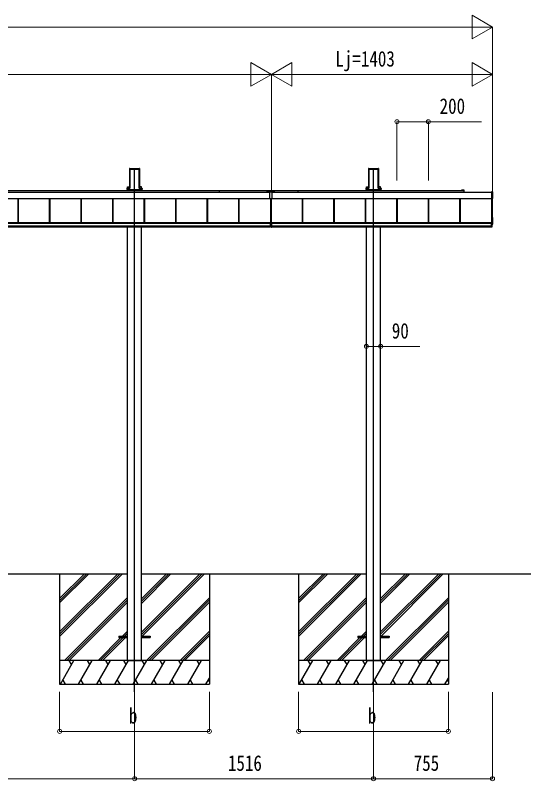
# Model space of a CAD drawing. Units: millimetres, scale not verified. Extents: x -12615 to 12615, y -8910 to 8910.
# Drawn here: x 16 to 3285, y -5868 to -1012 of the extents above; entities that cross this region are included whole.
import ezdxf
from ezdxf.enums import TextEntityAlignment as Align

# ---------------------------------------------------------------- set-up
doc = ezdxf.new("R2010")
doc.units = ezdxf.units.MM
doc.header["$LTSCALE"] = 50
for name, color, linetype in [('0-3_YKK_12', 2, 'Continuous'), ('0-4_YKK_13', 4, 'Continuous'), ('0-5_YKK_A1', 4, 'Continuous')]:
    doc.layers.add(name, color=color, linetype=linetype)
doc.layers.add('0-6_YKK_D', color=6, linetype='Continuous', lineweight=18)
doc.styles.add('ＭＳ ゴシック', font='')
doc.styles.get('ＭＳ ゴシック').set_extended_font_data('MS Gothic')

msp = doc.modelspace()

# ---------------------------------------------------------------- linework, layer by layer
at = {"layer": '0-3_YKK_12'}
for p, q in [((772.14, -5305), (772.14, -1984.97)), ((2288.14, -5305), (2288.14, -1984.97))]:
    msp.add_line(p, q, dxfattribs=at)
at = {"layer": '0-4_YKK_13'}
for p, q in [((1310.14, -2133.88), (1310.14, -2123.41)), ((1310.14, -2123.41), (1810.14, -2123.41)), ((1610.14, -2131.99), (1610.14, -2133.99)), ((1610.14, -2131.99), (1663.14, -2131.99)), ((1610.14, -2133.99), (1629.14, -2133.99)), ((1629.14, -2133.99), (1629.14, -2176.99)), ((1644.14, -2133.99), (1644.14, -2176.99)), ((1644.14, -2133.99), (1663.14, -2133.99)), ((1663.14, -2133.99), (1663.14, -2131.99)), ((1810.14, -2133.88), (1810.14, -2123.41)), ((1644.14, -2176.99), (1629.14, -2176.99))]:
    msp.add_line(p, q, dxfattribs=at)
at = {"layer": '0-5_YKK_A1'}
for p, q in [((740.89, -1990.32), (740.89, -2106.99)), ((741.25, -1984.47), (740.9, -1989.96)), ((741.69, -1984.93), (741.25, -1984.47)), ((741.75, -1984), (743.79, -1984)), ((741.75, -1984), (742.19, -1984.46)), ((741.77, -2100.94), (741.77, -1985.81)), ((742.27, -1985.49), (742.27, -2100.62)), ((744.1, -1984.33), (743.79, -1984)), ((744.1, -1984.33), (800.18, -1984.33)), ((744.64, -1987.47), (799.64, -1987.47)), ((744.64, -2108.82), (744.64, -1987.47)), ((800.18, -1984.33), (800.49, -1984)), ((800.49, -1984), (802.53, -1984)), ((802.02, -2100.62), (802.02, -1985.49)), ((802.09, -1984.46), (802.53, -1984)), ((802.51, -1985.81), (802.51, -2100.94)), ((803.03, -1984.47), (802.59, -1984.93)), ((803.03, -1984.47), (803.38, -1989.96)), ((803.39, -1990.32), (803.39, -2106.99)), ((2256.89, -1990.32), (2256.89, -2106.99)), ((2257.25, -1984.47), (2256.9, -1989.96)), ((2257.69, -1984.93), (2257.25, -1984.47)), ((2257.75, -1984), (2259.79, -1984)), ((2257.75, -1984), (2258.19, -1984.46)), ((2257.77, -2100.94), (2257.77, -1985.81)), ((2258.27, -1985.49), (2258.27, -2100.62)), ((2260.1, -1984.33), (2259.79, -1984)), ((2260.1, -1984.33), (2316.18, -1984.33)), ((2260.64, -1987.47), (2315.64, -1987.47)), ((2260.64, -2108.82), (2260.64, -1987.47)), ((2316.18, -1984.33), (2316.49, -1984)), ((2316.49, -1984), (2318.53, -1984)), ((2318.02, -2100.62), (2318.02, -1985.49)), ((2318.09, -1984.46), (2318.53, -1984)), ((2318.51, -1985.81), (2318.51, -2100.94)), ((2319.03, -1984.47), (2318.59, -1984.93)), ((2319.03, -1984.47), (2319.38, -1989.96)), ((2319.39, -1990.32), (2319.39, -2106.99)), ((-3363.36, -2133.88), (1610.14, -2133.88)), ((-3187.86, -2123.91), (1310.14, -2123.91)), ((724.27, -2117.74), (724.27, -2118.24)), ((724.27, -2118.24), (724.74, -2118.24)), ((724.74, -2117.74), (724.74, -2110.86)), ((726.73, -2117.74), (724.74, -2117.74)), ((724.74, -2117.74), (724.74, -2118.24)), ((726.73, -2118.24), (724.74, -2118.24)), ((724.77, -2109.89), (739.78, -2109.89)), ((726.73, -2110.94), (726.73, -2117.74)), ((740.31, -2110.94), (726.73, -2110.94)), ((726.73, -2117.74), (817.55, -2117.74)), ((726.73, -2118.24), (817.55, -2118.24)), ((726.74, -2117.74), (726.74, -2118.24)), ((726.94, -2100.56), (740.89, -2100.56)), ((726.94, -2109.89), (726.94, -2100.56)), ((726.94, -2123.91), (726.94, -2118.24)), ((727.14, -2118.24), (727.14, -2123.91)), ((728.14, -2117.9), (816.14, -2117.9)), ((740.88, -2107.34), (740.78, -2108.96)), ((741.3, -2109.51), (741.68, -2103.41)), ((742.18, -2103.44), (741.8, -2109.54)), ((802.48, -2109.54), (802.1, -2103.44)), ((802.6, -2103.41), (802.98, -2109.51)), ((817.34, -2100.56), (803.39, -2100.56)), ((803.4, -2107.34), (803.5, -2108.96)), ((803.98, -2110.44), (817.55, -2110.44)), ((817.55, -2110.94), (803.98, -2110.94)), ((804.5, -2109.89), (819.51, -2109.89)), ((817.14, -2118.24), (817.14, -2123.91)), ((817.34, -2109.89), (817.34, -2100.56)), ((817.34, -2123.91), (817.34, -2118.24)), ((817.55, -2110.44), (817.55, -2110.94)), ((817.55, -2117.74), (817.55, -2110.94)), ((819.55, -2117.74), (817.55, -2117.74)), ((817.55, -2117.74), (817.55, -2118.24)), ((819.55, -2118.24), (817.55, -2118.24)), ((819.55, -2110.86), (819.55, -2117.74)), ((819.55, -2117.74), (819.55, -2118.24)), ((820.01, -2118.24), (819.55, -2118.24)), ((820.01, -2117.74), (820.01, -2118.24)), ((1663.14, -2133.88), (3036.64, -2133.88)), ((1810.14, -2123.91), (2847.39, -2123.91)), ((2240.27, -2117.74), (2240.27, -2118.24)), ((2240.27, -2118.24), (2240.74, -2118.24)), ((2240.74, -2117.74), (2240.74, -2110.86)), ((2242.73, -2117.74), (2240.74, -2117.74)), ((2240.74, -2117.74), (2240.74, -2118.24)), ((2242.73, -2118.24), (2240.74, -2118.24)), ((2240.77, -2109.89), (2255.78, -2109.89)), ((2242.73, -2110.94), (2242.73, -2117.74)), ((2256.31, -2110.94), (2242.73, -2110.94)), ((2242.73, -2117.74), (2333.55, -2117.74)), ((2242.73, -2118.24), (2333.55, -2118.24)), ((2242.74, -2117.74), (2242.74, -2118.24)), ((2242.94, -2100.56), (2256.89, -2100.56)), ((2242.94, -2109.89), (2242.94, -2100.56)), ((2242.94, -2123.91), (2242.94, -2118.24)), ((2243.14, -2118.24), (2243.14, -2123.91)), ((2244.14, -2117.9), (2332.14, -2117.9)), ((2256.88, -2107.34), (2256.78, -2108.96)), ((2257.3, -2109.51), (2257.68, -2103.41)), ((2258.18, -2103.44), (2257.8, -2109.54)), ((2318.48, -2109.54), (2318.1, -2103.44)), ((2318.6, -2103.41), (2318.98, -2109.51)), ((2333.34, -2100.56), (2319.39, -2100.56)), ((2319.4, -2107.34), (2319.5, -2108.96)), ((2319.98, -2110.44), (2333.55, -2110.44)), ((2333.55, -2110.94), (2319.98, -2110.94)), ((2320.5, -2109.89), (2335.51, -2109.89)), ((2333.14, -2118.24), (2333.14, -2123.91)), ((2333.34, -2109.89), (2333.34, -2100.56)), ((2333.34, -2123.91), (2333.34, -2118.24)), ((2333.55, -2110.44), (2333.55, -2110.94)), ((2333.55, -2117.74), (2333.55, -2110.94)), ((2335.55, -2117.74), (2333.55, -2117.74)), ((2333.55, -2117.74), (2333.55, -2118.24)), ((2335.55, -2118.24), (2333.55, -2118.24)), ((2335.55, -2110.86), (2335.55, -2117.74)), ((2335.55, -2117.74), (2335.55, -2118.24)), ((2336.01, -2118.24), (2335.55, -2118.24)), ((2336.01, -2117.74), (2336.01, -2118.24)), ((2852.68, -2121.41), (2847.39, -2121.41)), ((2847.39, -2123.91), (2860.84, -2123.91)), ((2861.14, -2121.41), (2853.6, -2121.41)), ((2861.14, -2124.21), (2861.14, -2133.88)), ((2863.64, -2133.88), (2863.64, -2123.91)), ((3044.64, -2174.33), (3044.64, -2133.3)), ((-3363.36, -2173.83), (3036.64, -2173.83)), ((-3363.36, -2174.07), (3036.64, -2174.07)), ((33.64, -2327.7), (33.64, -2174.07)), ((36.24, -2327.7), (36.24, -2174.07)), ((36.64, -2327.7), (36.64, -2174.07)), ((233.64, -2327.7), (233.64, -2174.07)), ((236.24, -2327.7), (236.24, -2174.07)), ((236.64, -2327.7), (236.64, -2174.07)), ((433.64, -2327.7), (433.64, -2174.07)), ((436.24, -2327.7), (436.24, -2174.07)), ((436.64, -2327.7), (436.64, -2174.07)), ((633.64, -2327.7), (633.64, -2174.07)), ((636.24, -2327.7), (636.24, -2174.07)), ((636.64, -2327.7), (636.64, -2174.07)), ((833.64, -2327.7), (833.64, -2174.07)), ((836.24, -2327.7), (836.24, -2174.07)), ((836.64, -2327.7), (836.64, -2174.07)), ((1033.64, -2327.7), (1033.64, -2174.07)), ((1036.24, -2327.7), (1036.24, -2174.07)), ((1036.64, -2327.7), (1036.64, -2174.07)), ((1233.64, -2327.7), (1233.64, -2174.07)), ((1236.24, -2327.7), (1236.24, -2174.07)), ((1236.64, -2327.7), (1236.64, -2174.07)), ((1433.64, -2327.7), (1433.64, -2174.07)), ((1436.24, -2327.7), (1436.24, -2174.07)), ((1436.64, -2327.7), (1436.64, -2174.07)), ((1635.14, -2176.99), (1635.14, -2327.44)), ((1635.34, -2176.99), (1635.34, -2327.44)), ((1637.85, -2176.99), (1637.85, -2327.44)), ((1638.14, -2176.99), (1638.14, -2327.44)), ((1836.64, -2327.7), (1836.64, -2174.07)), ((1839.24, -2327.7), (1839.24, -2174.07)), ((1839.64, -2327.7), (1839.64, -2174.07)), ((2036.64, -2327.7), (2036.64, -2174.07)), ((2039.24, -2327.7), (2039.24, -2174.07)), ((2039.64, -2327.7), (2039.64, -2174.07)), ((2236.64, -2327.7), (2236.64, -2174.07)), ((2239.24, -2327.7), (2239.24, -2174.07)), ((2239.64, -2327.7), (2239.64, -2174.07)), ((2436.64, -2327.7), (2436.64, -2174.07)), ((2439.24, -2327.7), (2439.24, -2174.07)), ((2439.64, -2327.7), (2439.64, -2174.07)), ((2636.64, -2327.7), (2636.64, -2174.07)), ((2639.24, -2327.7), (2639.24, -2174.07)), ((2639.64, -2327.7), (2639.64, -2174.07)), ((2836.64, -2327.7), (2836.64, -2174.07)), ((2839.24, -2327.7), (2839.24, -2174.07)), ((2839.64, -2327.7), (2839.64, -2174.07)), ((3036.64, -2175.1), (3036.64, -2175.6)), ((3036.64, -2175.6), (3044.17, -2175.14)), ((3038.14, -2354.97), (3038.14, -2175.51)), ((3043.14, -2336.94), (3043.14, -2175.2)), ((-3361.36, -2327.7), (1631.64, -2327.7)), ((-3361.36, -2329.71), (1631.64, -2329.71)), ((1635.14, -2327.44), (1631.64, -2327.44)), ((1635.34, -2327.44), (1637.85, -2327.44)), ((1638.14, -2327.44), (1641.64, -2327.44)), ((1641.64, -2327.7), (3034.64, -2327.7)), ((1641.64, -2329.71), (3034.64, -2329.71)), ((3038.14, -2327.44), (3034.64, -2327.44)), ((3044.17, -2295.8), (3043.14, -2295.73)), ((3044.64, -2337.32), (3044.64, -2296.29)), ((-3361.36, -2331.51), (1631.64, -2331.51)), ((-3361.36, -2331.51), (1631.64, -2331.51)), ((-3361.36, -2348.48), (1631.64, -2348.48)), ((-3361.36, -2354.97), (1631.64, -2354.97)), ((726.94, -5105), (726.94, -2354.97)), ((817.34, -5105), (817.34, -2354.97)), ((1635.14, -2349.88), (1631.64, -2349.88)), ((1635.14, -2356.5), (1631.64, -2356.5)), ((1638.14, -2349.88), (1641.64, -2349.88)), ((1638.14, -2356.5), (1641.64, -2356.5)), ((1641.64, -2331.51), (3034.64, -2331.51)), ((1641.64, -2331.51), (3034.64, -2331.51)), ((1641.64, -2348.48), (3034.64, -2348.48)), ((1641.64, -2354.97), (3034.64, -2354.97)), ((2242.94, -5105), (2242.94, -2354.97)), ((2333.34, -5105), (2333.34, -2354.97)), ((3038.14, -2349.88), (3034.64, -2349.88)), ((3038.14, -2356.5), (3034.64, -2356.5)), ((3043.14, -2336.94), (3038.14, -2336.94)), ((3038.14, -2338.49), (3044.17, -2338.13)), ((-819.66, -4555), (726.94, -4555)), ((297.14, -4555), (297.14, -5255)), ((297.14, -4924.18), (666.46, -4555)), ((297.14, -4938.32), (680.61, -4555)), ((297.14, -4952.46), (694.75, -4555)), ((297.14, -4740.33), (482.62, -4555)), ((297.14, -4726.19), (468.47, -4555)), ((297.14, -4712.05), (454.33, -4555)), ((817.34, -4555), (2242.94, -4555)), ((817.48, -4924.48), (1186.82, -4555)), ((817.48, -4938.62), (1200.96, -4555)), ((817.48, -4740.63), (1003.12, -4555)), ((817.48, -4726.49), (988.97, -4555)), ((817.48, -4712.35), (974.83, -4555)), ((819.74, -4950.5), (1215.11, -4555)), ((1247.14, -4555), (1247.14, -5255)), ((1813.14, -4555), (1813.14, -5255)), ((1813.14, -4924.18), (2182.46, -4555)), ((1813.14, -4938.32), (2196.61, -4555)), ((1813.14, -4952.46), (2210.75, -4555)), ((1813.14, -4740.33), (1998.62, -4555)), ((1813.14, -4726.19), (1984.47, -4555)), ((1813.14, -4712.05), (1970.33, -4555)), ((2333.34, -4555), (3285.33, -4555)), ((2333.48, -4924.48), (2702.82, -4555)), ((2333.48, -4938.62), (2716.96, -4555)), ((2333.48, -4740.63), (2519.12, -4555)), ((2333.48, -4726.49), (2504.97, -4555)), ((2333.48, -4712.35), (2490.83, -4555)), ((2335.74, -4950.5), (2731.11, -4555)), ((2763.14, -4555), (2763.14, -5255)), ((328.45, -5105), (727.08, -4706.51)), ((849.09, -5105), (1247.14, -4706.81)), ((1844.45, -5105), (2243.08, -4706.51)), ((2365.09, -5105), (2763.14, -4706.81)), ((342.59, -5105), (727.08, -4720.65)), ((356.74, -5105), (727.08, -4734.8)), ((863.23, -5105), (1247.14, -4720.95)), ((877.38, -5105), (1247.14, -4735.1)), ((1858.59, -5105), (2243.08, -4720.65)), ((1872.74, -5105), (2243.08, -4734.8)), ((2379.23, -5105), (2763.14, -4720.95)), ((2393.38, -5105), (2763.14, -4735.1)), ((672.08, -4950.5), (672.08, -4959.5)), ((672.08, -4950.5), (727.08, -4950.5)), ((695.23, -4950.5), (727.08, -4918.64)), ((709.37, -4950.5), (727.08, -4932.78)), ((723.51, -4950.5), (727.08, -4946.93)), ((817.08, -4950.5), (872.08, -4950.5)), ((872.08, -4950.5), (872.08, -4959.5)), ((1061.23, -5105), (1247.14, -4918.94)), ((1075.37, -5105), (1247.14, -4933.08)), ((1089.51, -5105), (1247.14, -4947.23)), ((2188.08, -4950.5), (2188.08, -4959.5)), ((2188.08, -4950.5), (2243.08, -4950.5)), ((2211.23, -4950.5), (2243.08, -4918.64)), ((2225.37, -4950.5), (2243.08, -4932.78)), ((2239.51, -4950.5), (2243.08, -4946.93)), ((2333.08, -4950.5), (2388.08, -4950.5)), ((2388.08, -4950.5), (2388.08, -4959.5)), ((2577.23, -5105), (2763.14, -4918.94)), ((2591.37, -5105), (2763.14, -4933.08)), ((2605.51, -5105), (2763.14, -4947.23)), ((540.73, -5105), (686.23, -4959.5)), ((554.87, -5105), (700.37, -4959.5)), ((569.01, -5105), (714.51, -4959.5)), ((672.08, -4959.5), (727.08, -4959.5)), ((817.08, -4959.5), (872.08, -4959.5)), ((2056.73, -5105), (2202.23, -4959.5)), ((2070.87, -5105), (2216.37, -4959.5)), ((2085.01, -5105), (2230.51, -4959.5)), ((2188.08, -4959.5), (2243.08, -4959.5)), ((2333.08, -4959.5), (2388.08, -4959.5)), ((1247.14, -5105), (297.14, -5105)), ((301.42, -5255), (388.02, -5105)), ((373.02, -5130.98), (358.02, -5105)), ((417.03, -5255), (503.63, -5105)), ((488.63, -5130.98), (473.63, -5105)), ((532.5, -5255), (619.1, -5105)), ((604.1, -5130.98), (589.1, -5105)), ((647.97, -5255), (734.57, -5105)), ((719.57, -5130.98), (704.57, -5105)), ((726.94, -5105), (817.34, -5105)), ((763.44, -5255), (850.04, -5105)), ((835.04, -5130.98), (820.04, -5105)), ((878.91, -5255), (965.51, -5105)), ((950.51, -5130.98), (935.51, -5105)), ((994.38, -5255), (1080.98, -5105)), ((1050.98, -5105), (1065.98, -5130.98)), ((1109.85, -5255), (1196.31, -5105)), ((1166.31, -5105), (1181.31, -5130.98)), ((2763.14, -5105), (1813.14, -5105)), ((1817.42, -5255), (1904.02, -5105)), ((1889.02, -5130.98), (1874.02, -5105)), ((1933.03, -5255), (2019.63, -5105)), ((2004.63, -5130.98), (1989.63, -5105)), ((2048.5, -5255), (2135.1, -5105)), ((2120.1, -5130.98), (2105.1, -5105)), ((2163.97, -5255), (2250.57, -5105)), ((2235.57, -5130.98), (2220.57, -5105)), ((2242.94, -5105), (2333.34, -5105)), ((2279.44, -5255), (2366.04, -5105)), ((2351.04, -5130.98), (2336.04, -5105)), ((2394.91, -5255), (2481.51, -5105)), ((2466.51, -5130.98), (2451.51, -5105)), ((2510.38, -5255), (2596.98, -5105)), ((2566.98, -5105), (2581.98, -5130.98)), ((2625.85, -5255), (2712.31, -5105)), ((2682.31, -5105), (2697.31, -5130.98)), ((316.42, -5229.02), (331.42, -5255)), ((432.03, -5229.02), (447.03, -5255)), ((547.5, -5229.02), (562.5, -5255)), ((662.97, -5229.02), (677.97, -5255)), ((778.44, -5229.02), (793.44, -5255)), ((893.91, -5229.02), (908.91, -5255)), ((1009.38, -5229.02), (1024.38, -5255)), ((1124.71, -5229.02), (1139.71, -5255)), ((1225.18, -5255), (1247.14, -5216.96)), ((1240.18, -5229.02), (1247.14, -5241.08)), ((1832.42, -5229.02), (1847.42, -5255)), ((1948.03, -5229.02), (1963.03, -5255)), ((2063.5, -5229.02), (2078.5, -5255)), ((2178.97, -5229.02), (2193.97, -5255)), ((2294.44, -5229.02), (2309.44, -5255)), ((2409.91, -5229.02), (2424.91, -5255)), ((2525.38, -5229.02), (2540.38, -5255)), ((2640.71, -5229.02), (2655.71, -5255)), ((2741.18, -5255), (2763.14, -5216.96)), ((2756.18, -5229.02), (2763.14, -5241.08)), ((297.14, -5255), (1247.14, -5255)), ((1813.14, -5255), (2763.14, -5255))]:
    msp.add_line(p, q, dxfattribs=at)
for points in [[(724.27, -2110.39), (724.27, -2117.74), (724.74, -2117.74)], [(726.73, -2110.94), (726.73, -2110.44), (740.31, -2110.44)], [(820.01, -2110.39), (820.01, -2117.74), (819.55, -2117.74)], [(2240.27, -2110.39), (2240.27, -2117.74), (2240.74, -2117.74)], [(2242.73, -2110.94), (2242.73, -2110.44), (2256.31, -2110.44)], [(2336.01, -2110.39), (2336.01, -2117.74), (2335.55, -2117.74)], [(3044.17, -2132.81), (3036.64, -2132.35), (3036.64, -2132.85), (3036.64, -2175.1)], [(1631.64, -2327.44), (1631.64, -2349.88), (1631.64, -2356.5)], [(1632.14, -2327.44), (1632.14, -2349.88), (1632.14, -2356.5)], [(1635.14, -2327.44), (1635.14, -2349.88), (1635.14, -2356.5)], [(1638.14, -2327.44), (1638.14, -2349.88), (1638.14, -2356.5)], [(1641.14, -2327.44), (1641.14, -2349.88), (1641.14, -2356.5)], [(1641.64, -2327.44), (1641.64, -2349.88), (1641.64, -2356.5)], [(3034.64, -2327.44), (3034.64, -2349.88), (3034.64, -2356.5)], [(3035.14, -2327.44), (3035.14, -2349.88), (3035.14, -2356.5)], [(3038.14, -2327.44), (3038.14, -2349.88), (3038.14, -2356.5)]]:
    msp.add_lwpolyline(points, dxfattribs=at)
for centre, radius, start, end in [((725.24, -2110.86), 0.501, 90.24971, 179.75029), ((819.05, -2110.86), 0.501, 0.24971, 89.75029), ((2241.24, -2110.86), 0.501, 90.24971, 179.75029), ((2335.05, -2110.86), 0.501, 0.24971, 89.75029), ((2847.39, -2122.66), 1.25, 90, 270), ((2852.68, -2121.61), 0.2, 23.57818, 90), ((2853.14, -2121.41), 0.3, 203.57818, 336.42182), ((2853.6, -2121.61), 0.2, 90, 156.42182), ((2860.84, -2124.21), 0.3, 0, 90), ((2861.14, -2123.91), 2.5, 0, 90), ((3044.15, -2133.3), 0.497, 0.05228, 86.83056), ((3043.77, -2174.36), 0.873, 297.46207, 2.25858), ((3044.15, -2296.29), 0.497, 0.05228, 86.83056), ((3043.77, -2337.35), 0.873, 297.46207, 2.25858)]:
    msp.add_arc(centre, radius, start, end, dxfattribs=at)
for centre, major_axis, ratio, start_param, end_param in [((740.94, -1989.96), (0.031, 0.5), 0.061627, 1.5746234, 2.3600215), ((741.75, -1984.5), (0.346, -0.364), 0.996462, 2.3838095, 3.8892836), ((741.46, -1987.97), (0.22, 3.04), 0.070684, 5.5043854, 6.2286971), ((741.96, -1988), (0.22, 3.54), 0.060877, 5.5025319, 6.2268436), ((802.32, -1988), (-0.22, 3.54), 0.060877, 0.0563417, 0.7806534), ((802.82, -1987.97), (-0.22, 3.04), 0.070684, 0.0544883, 0.7787999), ((802.53, -1984.5), (-0.346, -0.364), 0.996462, 2.3939017, 3.8993758), ((803.35, -1989.96), (-0.031, 0.5), 0.061627, 3.9231638, 4.7085619), ((2256.94, -1989.96), (0.031, 0.5), 0.061627, 1.5746234, 2.3600215), ((2257.75, -1984.5), (0.346, -0.364), 0.996462, 2.3838095, 3.8892836), ((2257.46, -1987.97), (0.22, 3.04), 0.070684, 5.5043854, 6.2286971), ((2257.96, -1988), (0.22, 3.54), 0.060877, 5.5025319, 6.2268436), ((2318.32, -1988), (-0.22, 3.54), 0.060877, 0.0563417, 0.7806534), ((2318.82, -1987.97), (-0.22, 3.04), 0.070684, 0.0544883, 0.7787999), ((2318.53, -1984.5), (-0.346, -0.364), 0.996462, 2.3939017, 3.8993758), ((2319.35, -1989.96), (-0.031, 0.5), 0.061627, 3.9231638, 4.7085619), ((724.77, -2110.39), (0.355, -0.355), 0.99628, 2.358058, 3.9251274), ((726.73, -2110.85), (2, 0), 0.045872, 3.2026792, 4.712389), ((726.73, -2110.35), (1.5, 0), 0.061163, 3.2026792, 4.712389), ((739.78, -2108.89), (0.691, -0.728), 0.996462, 5.5254021, 7.0308762), ((740.3, -2109.44), (-0.693, 0.73), 0.992955, 2.3838095, 3.8892836), ((740.3, -2109.44), (1.04, -1.09), 0.996462, 5.5254021, 7.0308762), ((740.85, -2107.34), (0.031, 0.5), 0.061627, 4.716216, 5.5016142), ((741.46, -2103.41), (0.22, 3.5), 0.061627, 4.716216, 5.5016142), ((741.96, -2103.44), (0.22, 4), 0.053972, 4.7153191, 5.5007173), ((802.32, -2103.44), (-0.22, 4), 0.053972, 0.782468, 1.5678662), ((803.98, -2109.44), (-1.04, -1.09), 0.996462, 5.5354944, 7.0409685), ((802.82, -2103.41), (-0.22, 3.5), 0.061627, 0.7815711, 1.5669693), ((803.98, -2109.44), (0.693, 0.73), 0.992955, 2.3939017, 3.8993758), ((803.44, -2107.34), (-0.031, 0.5), 0.061627, 0.7815711, 1.5669693), ((804.5, -2108.89), (-0.691, -0.728), 0.996462, 5.5354944, 7.0409685), ((817.55, -2110.35), (1.5, 0), 0.061163, 4.712389, 6.2220988), ((817.55, -2110.85), (2, 0), 0.045872, 4.712389, 6.2220988), ((819.51, -2110.39), (-0.355, -0.355), 0.99628, 2.358058, 3.9251274), ((2240.77, -2110.39), (0.355, -0.355), 0.99628, 2.358058, 3.9251274), ((2242.73, -2110.85), (2, 0), 0.045872, 3.2026792, 4.712389), ((2242.73, -2110.35), (1.5, 0), 0.061163, 3.2026792, 4.712389), ((2255.78, -2108.89), (0.691, -0.728), 0.996462, 5.5254021, 7.0308762), ((2256.3, -2109.44), (-0.693, 0.73), 0.992955, 2.3838095, 3.8892836), ((2256.3, -2109.44), (1.04, -1.09), 0.996462, 5.5254021, 7.0308762), ((2256.85, -2107.34), (0.031, 0.5), 0.061627, 4.716216, 5.5016142), ((2257.46, -2103.41), (0.22, 3.5), 0.061627, 4.716216, 5.5016142), ((2257.96, -2103.44), (0.22, 4), 0.053972, 4.7153191, 5.5007173), ((2318.32, -2103.44), (-0.22, 4), 0.053972, 0.782468, 1.5678662), ((2319.98, -2109.44), (-1.04, -1.09), 0.996462, 5.5354944, 7.0409685), ((2318.82, -2103.41), (-0.22, 3.5), 0.061627, 0.7815711, 1.5669693), ((2319.98, -2109.44), (0.693, 0.73), 0.992955, 2.3939017, 3.8993758), ((2319.44, -2107.34), (-0.031, 0.5), 0.061627, 0.7815711, 1.5669693), ((2320.5, -2108.89), (-0.691, -0.728), 0.996462, 5.5354944, 7.0409685), ((2333.55, -2110.35), (1.5, 0), 0.061163, 4.712389, 6.2220988), ((2333.55, -2110.85), (2, 0), 0.045872, 4.712389, 6.2220988), ((2335.51, -2110.39), (-0.355, -0.355), 0.99628, 2.358058, 3.9251274)]:
    msp.add_ellipse(centre, major_axis=major_axis, ratio=ratio, start_param=start_param, end_param=end_param, dxfattribs=at)
at = {"layer": '0-6_YKK_D'}
for p, q in [((3043.14, -1087.47), (2913.24, -1012.47)), ((2913.24, -1012.47), (2913.24, -1162.47)), ((2893.14, -1087.47), (-3219.86, -1087.47)), ((3043.14, -1087.47), (2783.33, -1087.47)), ((3043.14, -1087.47), (2913.24, -1162.47)), ((3043.14, -2131.91), (3043.14, -1086.47)), ((1640.14, -1387.47), (1510.24, -1312.47)), ((1510.24, -1312.47), (1510.24, -1462.47)), ((1640.14, -1387.47), (1770.05, -1312.47)), ((1770.05, -1462.47), (1770.05, -1312.47)), ((3043.14, -1387.47), (2913.24, -1312.47)), ((2913.24, -1312.47), (2913.24, -1462.47)), ((1490.14, -1387.47), (-3219.86, -1387.47)), ((1640.14, -1387.47), (1380.33, -1387.47)), ((1640.14, -1387.47), (1510.24, -1462.47)), ((1640.14, -2132.91), (1640.14, -1386.47)), ((1640.14, -2121.21), (1640.14, -1386.47)), ((1640.14, -1387.47), (1770.05, -1462.47)), ((1640.14, -1387.47), (1899.95, -1387.47)), ((2893.14, -1387.47), (1790.14, -1387.47)), ((3043.14, -1387.47), (2783.33, -1387.47)), ((3043.14, -1387.47), (2913.24, -1462.47)), ((3043.14, -2132.91), (3043.14, -1386.47)), ((2436.64, -2061.43), (2436.64, -1686.47)), ((2636.64, -2061.43), (2636.64, -1686.47)), ((2242.94, -3059.9), (2242.94, -3113.93)), ((2333.34, -3059.9), (2333.34, -3113.93)), ((297.14, -5305), (297.14, -5556)), ((772.14, -5306), (772.14, -5856)), ((772.14, -5306), (772.14, -5856)), ((1247.14, -5305), (1247.14, -5556)), ((1813.14, -5305), (1813.14, -5556)), ((2288.14, -5306), (2288.14, -5856)), ((2288.14, -5307), (2288.14, -5856)), ((2763.14, -5305), (2763.14, -5556)), ((3043.14, -5306), (3043.14, -5856)), ((297.14, -5555), (1247.14, -5555)), ((1813.14, -5555), (2763.14, -5555)), ((-864.86, -5855), (772.14, -5855)), ((2288.14, -5855), (772.14, -5855)), ((3043.14, -5855), (2288.14, -5855))]:
    msp.add_line(p, q, dxfattribs=at)
for points in [[(2436.64, -1687.47), (2636.64, -1687.47), (2972.44, -1687.47)], [(2242.94, -3112.93), (2333.34, -3112.93), (2582.74, -3112.93)]]:
    msp.add_lwpolyline(points, dxfattribs=at)
for centre in [(2436.64, -1687.47), (2636.64, -1687.47), (2242.94, -3112.93), (2333.34, -3112.93), (297.14, -5555), (1247.14, -5555), (1813.14, -5555), (2763.14, -5555), (772.14, -5855), (772.14, -5855), (2288.14, -5855), (2288.14, -5855), (3043.14, -5855)]:
    msp.add_circle(centre, 12.75, dxfattribs=at)

# ---------------------------------------------------------------- texts
at = {"layer": '0-6_YKK_D', "style": 'ＭＳ ゴシック', "width": 0.8}
for s, p in [('Lj=1403', (2046.44, -1367.47)), ('200', (2707.64, -1667.47)), ('90', (2404.34, -3092.93)), ('b', (736.14, -5535)), ('b', (2252.14, -5535)), ('1516', (1364.54, -5835)), ('755', (2543.24, -5835))]:
    msp.add_text(s, height=98.97, dxfattribs=at).set_placement(p, align=Align.BOTTOM_LEFT)

doc.saveas('drawing.dxf')
